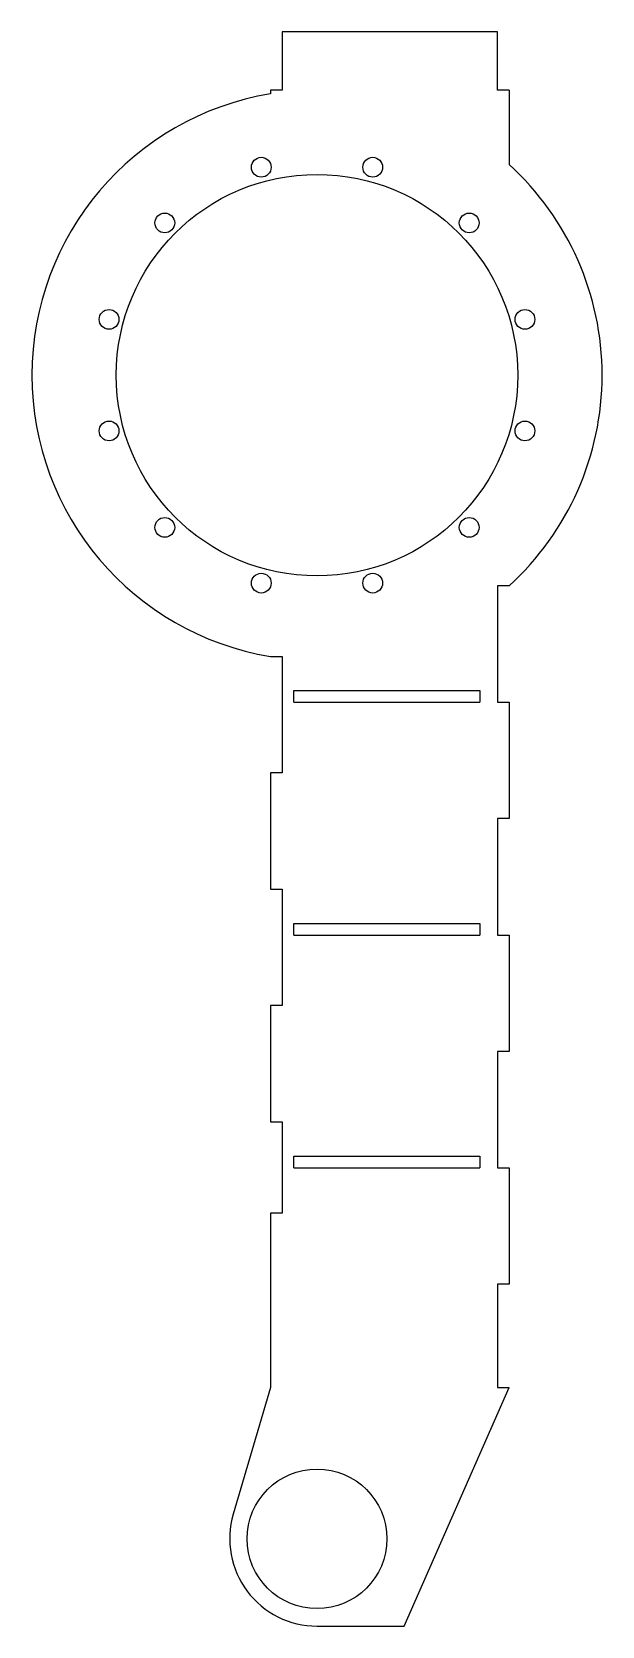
# Model space of a CAD drawing. Header units: millimetres. Extents: x -49 to 49, y -215 to 59.
import ezdxf

# ---------------------------------------------------------------- set-up
doc = ezdxf.new("R2010")
doc.units = ezdxf.units.MM

msp = doc.modelspace()

# ---------------------------------------------------------------- linework, layer by layer
at = {"color": 7, "linetype": 'Continuous', "lineweight": 25}
for p, q in [((-6, 59), (-6, 49)), ((31, 59), (-6, 59)), ((31, 49), (31, 59)), ((-8, 49), (-8, 48.34)), ((-6, 49), (-8, 49)), ((33, 49), (31, 49)), ((33, 49), (33, 36.22)), ((33, -36.22), (31, -36.22)), ((31, -36.22), (31, -56.22)), ((-8, -48.34), (-6, -48.34)), ((-6, -48.34), (-6, -68.34)), ((-4, -54.22), (28, -54.22)), ((-4, -56.22), (-4, -54.22)), ((28, -54.22), (28, -56.22)), ((-4, -56.22), (28, -56.22)), ((31, -56.22), (33, -56.22)), ((33, -56.22), (33, -76.22)), ((-8, -68.34), (-8, -88.34)), ((-6, -68.34), (-8, -68.34)), ((33, -76.22), (31, -76.22)), ((31, -76.22), (31, -96.22)), ((-8, -88.34), (-6, -88.34)), ((-6, -88.34), (-6, -108.34)), ((-4, -94.22), (28, -94.22)), ((-4, -96.22), (-4, -94.22)), ((28, -94.22), (28, -96.22)), ((-4, -96.22), (28, -96.22)), ((31, -96.22), (33, -96.22)), ((33, -96.22), (33, -116.22)), ((-8, -108.34), (-8, -128.34)), ((-6, -108.34), (-8, -108.34)), ((33, -116.22), (31, -116.22)), ((31, -116.22), (31, -136.22)), ((-8, -128.34), (-6, -128.34)), ((-6, -128.34), (-6, -144)), ((-4, -134.22), (28, -134.22)), ((-4, -136.22), (-4, -134.22)), ((28, -134.22), (28, -136.22)), ((-4, -136.22), (28, -136.22)), ((31, -136.22), (33, -136.22)), ((33, -136.22), (33, -156.22)), ((-8, -144), (-8, -174)), ((-6, -144), (-8, -144)), ((33, -156.22), (31, -156.22)), ((31, -156.22), (31, -174)), ((-8, -174), (-14.39, -195.77)), ((15, -215), (33, -174)), ((31, -174), (33, -174)), ((0, -215), (15, -215))]:
    msp.add_line(p, q, dxfattribs=at)
for centre, radius in [((-9.58, 35.74), 1.7), ((9.58, 35.74), 1.7), ((0, 0), 34.5), ((-26.16, 26.16), 1.7), ((26.16, 26.16), 1.7), ((-35.74, 9.58), 1.7), ((35.74, 9.58), 1.7), ((-35.74, -9.58), 1.7), ((35.74, -9.58), 1.7), ((-26.16, -26.16), 1.7), ((26.16, -26.16), 1.7), ((-9.58, -35.74), 1.7), ((9.58, -35.74), 1.7), ((0, -200), 12)]:
    msp.add_circle(centre, radius, dxfattribs=at)
for centre, radius, start, end in [((0, 0), 49, 99.3965, 260.6035), ((0, 0), 49, 312.3354, 47.6646), ((0, -200), 15, 163.6389, 270)]:
    msp.add_arc(centre, radius, start, end, dxfattribs=at)

doc.saveas('drawing.dxf')
